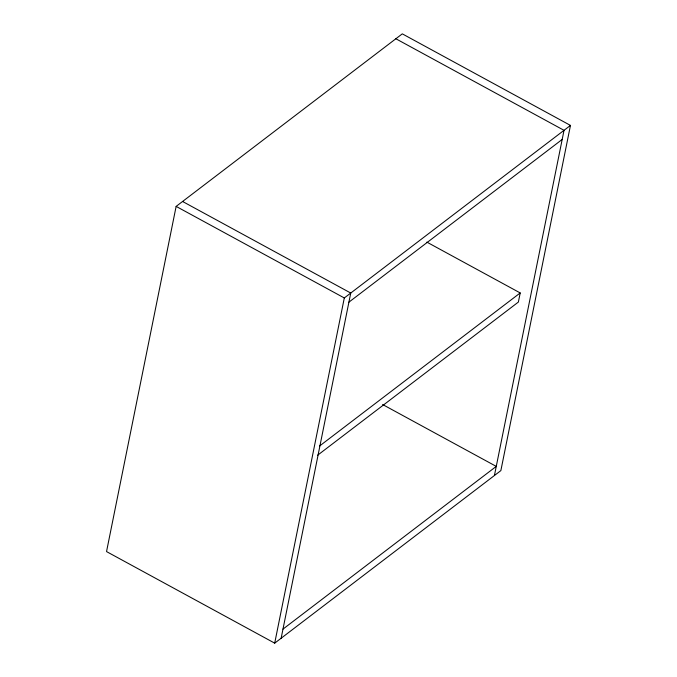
<?xml version="1.0" encoding="UTF-8"?>
<svg xmlns="http://www.w3.org/2000/svg" width="677" height="677" viewBox="0 0 677 677"><rect width="100%" height="100%" fill="white"/><g stroke="black" fill="none" stroke-linecap="round" stroke-linejoin="round"><path stroke-width="1.02" d="M176.138 206.392L106.534 551.586L274.701 643.15L500.862 470.608L570.466 125.414L402.299 33.85L176.138 206.392L344.305 297.956L570.466 125.414M274.701 643.15L344.305 297.956M281.141 638.242L350.745 293.039L182.578 201.484M426.857 242.121L520.207 292.946L518.37 302.069L317.682 455.181M494.422 475.516L564.026 130.322L395.859 38.758M348.909 302.162L562.189 139.445M319.519 446.058L520.207 292.946M282.978 629.119L496.258 466.394L382.607 404.516"/></g></svg>
